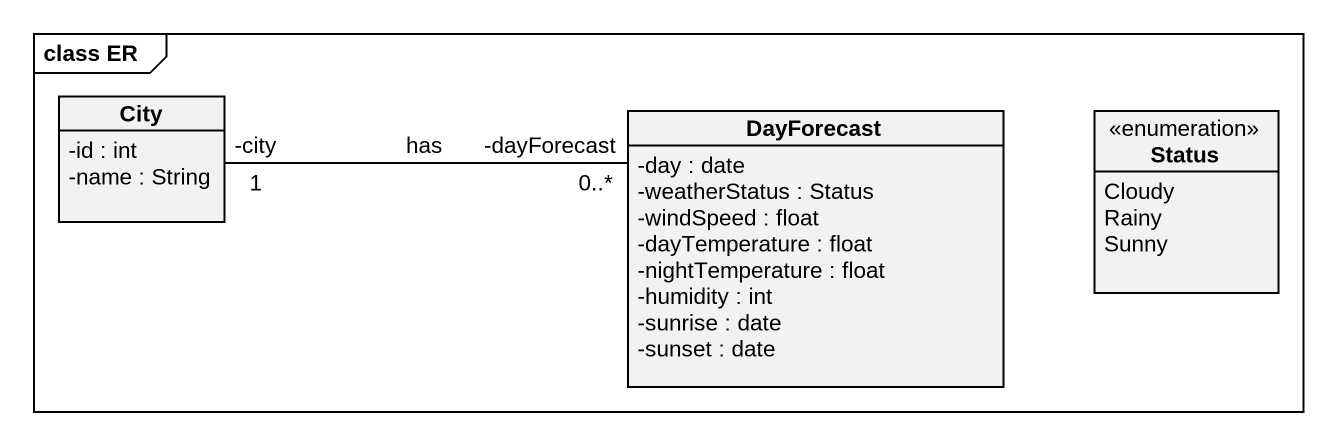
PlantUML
@startuml
mainframe class ER
hide circle
hide empty members
skinparam classAttributeIconSize 0
class City {
  -id : int
  -name : String
}
class DayForecast {
  -day : date
  -weatherStatus : Status
  -windSpeed : float
  -dayTemperature : float
  -nightTemperature : float
  -humidity : int
  -sunrise : date
  -sunset : date
}
enum Status {
  Cloudy
  Rainy
  Sunny
}
City "1\n-city" -right- "0..*\n-dayForecast" DayForecast : has
@enduml
